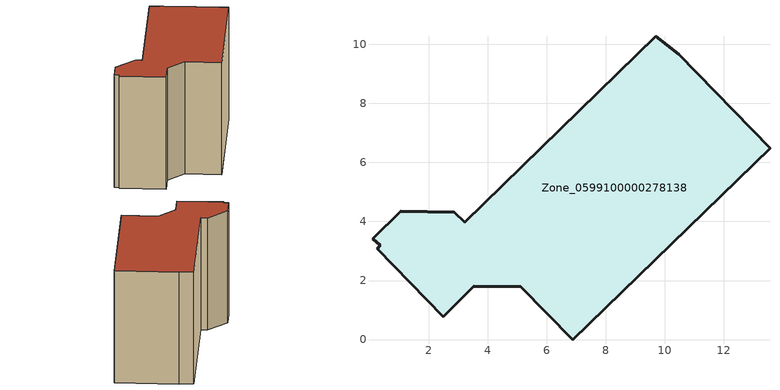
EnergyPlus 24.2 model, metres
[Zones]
Zone_0599100000278138
 floor ground (C_G): 9.69,10.27 10.47,9.66 13.56,6.49 6.87,0 5.12,1.79 3.53,1.8 2.48,0.78 0.25,3.07 0.35,3.2 0.09,3.42 1.04,4.35 2.87,4.32 3.21,3.97 z0
 wall outside (C_F): 10.47,9.66 9.69,10.27 3.21,3.97 2.87,4.32 1.04,4.35 0.09,3.42 0.35,3.2 0.25,3.07 2.48,0.78 3.53,1.8 5.12,1.79 6.87,0 13.56,6.49 10.47,9.66 z0:8.31
 roof outside (C_R): 1.04,4.35 0.09,3.42 0.35,3.2 0.25,3.07 2.48,0.78 3.53,1.8 5.12,1.79 6.87,0 13.56,6.49 10.47,9.66 9.69,10.27 3.21,3.97 2.87,4.32 z8.31
[BUILDING]
Pand.0599100000278138: North Axis=0; Terrain=City; Loads Convergence Tolerance Value=0.04; Temperature Convergence Tolerance Value=0.4; Solar Distribution=FullExterior; Maximum Number of Warmup Days=25; Minimum Number of Warmup Days=1
[Site:Location]
Rotterdam.The.Hague.AP_ZH_NLD Design_Conditions: Latitude=51.96; Longitude=4.45; Time Zone=1; Elevation=-4.5
[SITE:GROUNDTEMPERATURE:BUILDINGSURFACE]
18, 18, 18, 18, 18, 18, 18, 18, 18, 18, 18, 18
[MATERIAL] Thermal Absorptance=0.9; Solar Absorptance=0.7; Visible Absorptance=0.7
Name | Roughness | Thickness | Conductivity | Density | Specific Heat
G.TI.1975-1991 | MediumSmooth | 0.15 | 0.288461 | 540 | 1210
F.TI.1975-1991 | Rough | 0.3 | 0.230769 | 1920 | 840
R.TI.1975-1991 | MediumRough | 0.2 | 0.153846 | 1500 | 1000
[CONSTRUCTION]
C_G: G.TI.1975-1991
C_F: F.TI.1975-1991
C_R: R.TI.1975-1991
[ZONE]
Zone_0599100000278138: Type=1; Multiplier=1; Ceiling Height=Autocalculate; Volume=Autocalculate; Floor Area=autocalculate; Part of Total Floor Area=Yes
[ZONEINFILTRATION:DESIGNFLOWRATE]
Infil_Zone_0599100000278138: Zone or ZoneList or Space or SpaceList=Zone_0599100000278138; Schedule=AlwaysOn; Design Flow Rate Calculation Method=Flow/Area; Flow Rate per Floor Area=0.003; Constant Term Coefficient=1; Temperature Term Coefficient=0; Velocity Term Coefficient=0; Velocity Squared Term Coefficient=0
[HVACTEMPLATE:ZONE:IDEALLOADSAIRSYSTEM]
Zone_0599100000278138: Maximum Heating Supply Air Temperature=50; Minimum Cooling Supply Air Temperature=13; Maximum Heating Supply Air Humidity Ratio=0.0156; Minimum Cooling Supply Air Humidity Ratio=0.0077; Heating Limit=NoLimit; Cooling Limit=NoLimit; Dehumidification Control Type=ConstantSensibleHeatRatio; Cooling Sensible Heat Ratio=0.7; Dehumidification Setpoint=60; Humidification Control Type=None; Humidification Setpoint=30; Outdoor Air Method=None; Outdoor Air Flow Rate per Person=0.00944; Outdoor Air Flow Rate per Zone Floor Area=0; Outdoor Air Flow Rate per Zone=0; Demand Controlled Ventilation Type=None; Outdoor Air Economizer Type=NoEconomizer; Heat Recovery Type=None; Sensible Heat Recovery Effectiveness=0.7; Latent Heat Recovery Effectiveness=0.65
[ZONECONTROL:THERMOSTAT]
ThermostatControl_Zone_0599100000278138: Zone or ZoneList=Zone_0599100000278138; Control Type Schedule=DualSetpointControlType; Control 1=Thermostat_Zone_0599100000278138; Temperature Difference Between Cutout And Setpoint=0
[THERMOSTATSETPOINT:DUALSETPOINT]
Thermostat_Zone_0599100000278138: Heating Setpoint Temperature Schedule=HeatingSetpoint_Zone_0599100000278138; Cooling Setpoint Temperature Schedule=CoolingSetpoint_Zone_0599100000278138
[SCHEDULE:COMPACT]
HeatingSetpoint_Zone_0599100000278138: Through: 12/31, For: AllDays, Until: 24:00, 21
CoolingSetpoint_Zone_0599100000278138: Through: 12/31, For: AllDays, Until: 24:00, 24
DualSetpointControlType: Through: 12/31, For: AllDays, Until: 24:00, 4
AlwaysOn: Through: 12/31, For: AllDays, Until: 24:00, 1
